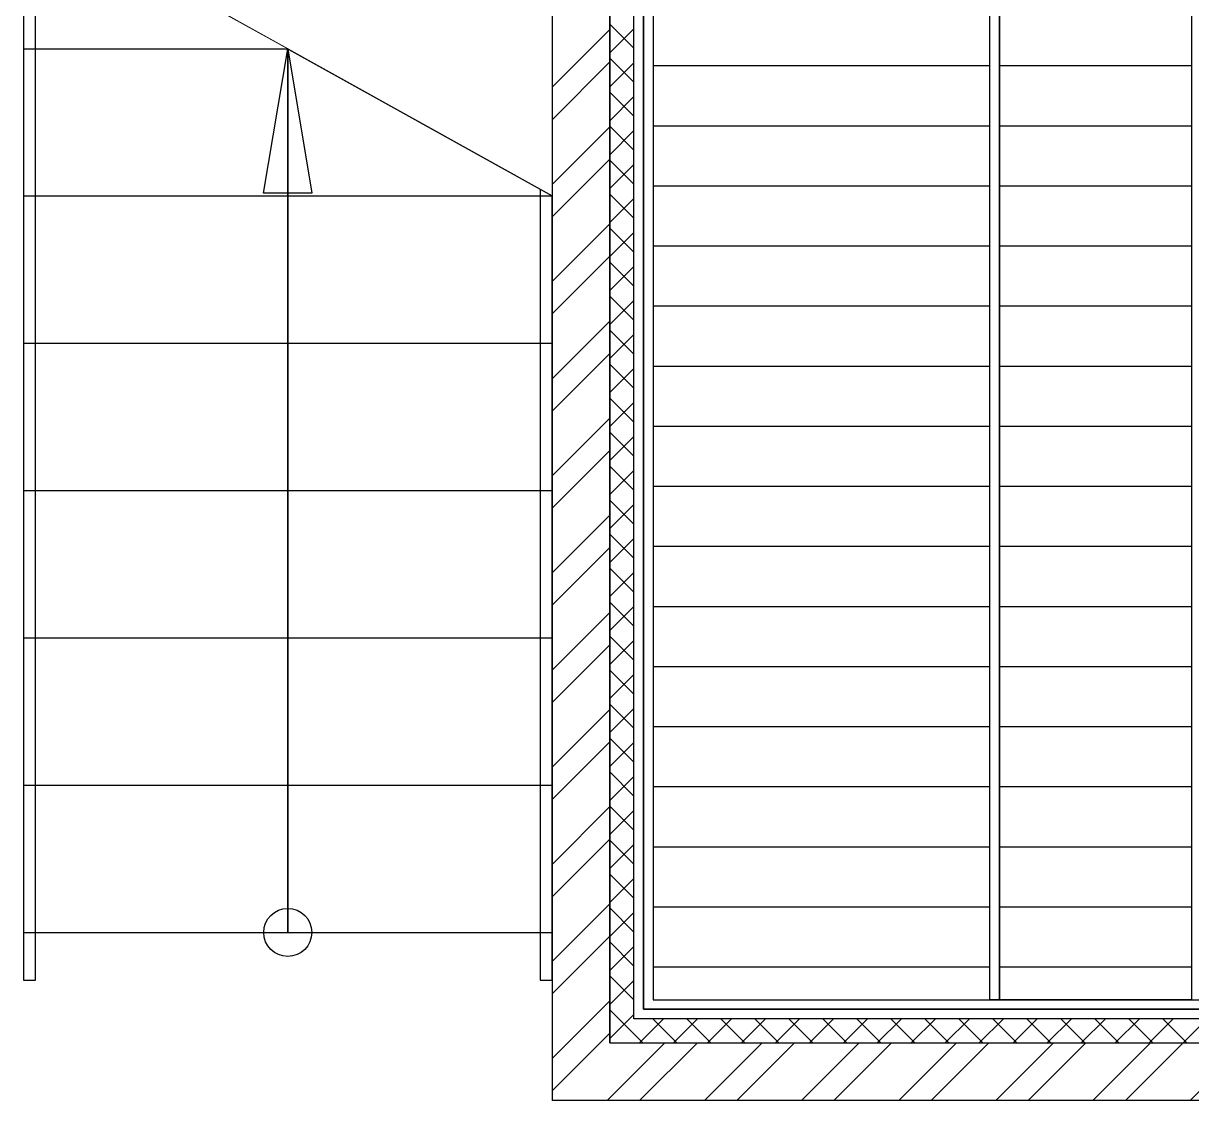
# Model space of a CAD drawing. Header units: millimetres. Extents: x 53645 to 137188, y 78097 to 135533.
# Drawn here: x 67101 to 69531, y 90253 to 92494 of the extents above; entities that cross this region are included whole.
import ezdxf

# ---------------------------------------------------------------- set-up
doc = ezdxf.new("R2010")
doc.units = ezdxf.units.MM
doc.set_wipeout_variables(frame=1)
pattern_1 = [(180, (92629.46, 33030.96), (-3e-14, -125), [])]

# ---------------------------------------------------------------- blocks, each defined once
blk = doc.blocks.new('3432')
h = blk.add_hatch()
h.set_pattern_fill('ANSI31', color=0, scale=1000, angle=135)
h.set_pattern_definition(pattern_1)
h.paths.add_polyline_path([(-10690.4, 5760), (-9990.4, 5760), (-9990.4, 7870), (-10690.4, 7870)])
h = blk.add_hatch()
h.set_pattern_fill('ANSI31', color=0, scale=1000, angle=135)
h.set_pattern_definition(pattern_1)
h.paths.add_polyline_path([(-9970.4, 5760), (-9970.4, 7870), (-9570.4, 7870), (-9570.4, 5760)])
at = {"color": 0}
for p, q in [((-12000.5, 5800.8), (-11975.5, 5800.8)), ((-10925.5, 5800.8), (-10900.5, 5800.8))]:
    blk.add_line(p, q, dxfattribs=at)
for points in [[(-10780.5, 5670), (-10780.5, 7960)], [(-10780.4, 7960), (-10780.4, 5670)], [(-10730.4, 5720), (-10730.4, 7910)], [(-10730.4, 5720), (-10730.4, 7910)], [(-10710.4, 5740), (-10710.4, 7890)], [(-10710.4, 7890), (-10710.4, 5740)], [(-10690.4, 7870), (-10690.4, 5760)], [(-10690.4, 5760), (-9990.4, 5760), (-9990.4, 7870), (-10690.4, 7870), (-10690.4, 5760)], [(-10730.4, 7739.3), (-10780.4, 7789.3)], [(-10780.4, 7730), (-10730.4, 7780)], [(-10730.4, 7668.6), (-10780.4, 7718.6)], [(-10780.4, 7659.3), (-10730.4, 7709.3)], [(-10730.4, 7597.9), (-10780.4, 7647.9)], [(-10780.4, 7588.6), (-10730.4, 7638.6)], [(-10730.4, 7527.2), (-10780.4, 7577.2)], [(-10780.4, 7517.9), (-10730.4, 7567.9)], [(-10730.4, 7456.4), (-10780.4, 7506.4)], [(-10780.4, 7447.2), (-10730.4, 7497.2)], [(-10730.4, 7385.7), (-10780.4, 7435.7)], [(-10780.4, 7376.5), (-10730.4, 7426.5)], [(-10730.4, 7315), (-10780.4, 7365)], [(-10780.4, 7305.8), (-10730.4, 7355.8)], [(-10730.4, 7244.3), (-10780.4, 7294.3)], [(-10780.4, 7235.1), (-10730.4, 7285.1)], [(-10730.4, 7173.6), (-10780.4, 7223.6)], [(-10780.4, 7164.3), (-10730.4, 7214.3)], [(-10730.4, 7102.9), (-10780.4, 7152.9)], [(-10780.4, 7093.6), (-10730.4, 7143.6)], [(-10730.4, 7032.2), (-10780.4, 7082.2)], [(-10780.4, 7022.9), (-10730.4, 7072.9)], [(-10730.4, 6961.5), (-10780.4, 7011.5)], [(-10780.4, 6952.2), (-10730.4, 7002.2)], [(-10730.4, 6890.8), (-10780.4, 6940.8)], [(-10780.4, 6881.5), (-10730.4, 6931.5)], [(-10730.4, 6820.1), (-10780.4, 6870.1)], [(-10780.4, 6810.8), (-10730.4, 6860.8)], [(-10730.4, 6749.3), (-10780.4, 6799.3)], [(-10780.4, 6740.1), (-10730.4, 6790.1)], [(-10730.4, 6678.6), (-10780.4, 6728.6)], [(-10780.4, 6669.4), (-10730.4, 6719.4)], [(-10730.4, 6607.9), (-10780.4, 6657.9)], [(-10780.4, 6598.7), (-10730.4, 6648.7)], [(-10730.4, 6537.2), (-10780.4, 6587.2)], [(-10780.4, 6528), (-10730.4, 6578)], [(-10730.4, 6466.5), (-10780.4, 6516.5)], [(-10780.4, 6457.2), (-10730.4, 6507.2)], [(-10730.4, 6395.8), (-10780.4, 6445.8)], [(-10780.4, 6386.5), (-10730.4, 6436.5)], [(-10730.4, 6325.1), (-10780.4, 6375.1)], [(-10780.4, 6315.8), (-10730.4, 6365.8)], [(-10730.4, 6254.4), (-10780.4, 6304.4)], [(-10780.4, 6245.1), (-10730.4, 6295.1)], [(-10730.4, 6183.7), (-10780.4, 6233.7)], [(-10780.4, 6174.4), (-10730.4, 6224.4)], [(-10730.4, 6112.9), (-10780.4, 6162.9)], [(-10780.4, 6103.7), (-10730.4, 6153.7)], [(-10730.4, 6042.2), (-10780.4, 6092.2)], [(-10780.4, 6033), (-10730.4, 6083)], [(-10730.4, 5971.5), (-10780.4, 6021.5)], [(-10780.4, 5962.3), (-10730.4, 6012.3)], [(-10730.4, 5900.8), (-10780.4, 5950.8)], [(-10780.4, 5891.6), (-10730.4, 5941.6)], [(-10730.4, 5830.1), (-10780.4, 5880.1)], [(-10780.4, 5820.8), (-10730.4, 5870.8)], [(-10730.4, 5759.4), (-10780.4, 5809.4)], [(-10780.4, 5750.1), (-10730.4, 5800.1)], [(-10690.4, 5760), (-8570.4, 5760)], [(-10900.5, 5637.5), (-10780.5, 5757.5)], [(-10746.1, 5704.3), (-10780.4, 5738.7)], [(-8570.4, 5740), (-10710.4, 5740)], [(-10710.4, 5740), (-8570.4, 5740)], [(-10780.4, 5679.4), (-10730.4, 5729.4)], [(-8570.4, 5720), (-10730.4, 5720)], [(-8570.4, 5720), (-10730.4, 5720)], [(-10719.2, 5670), (-10669.2, 5720)], [(-10641, 5670), (-10691, 5720)], [(-10648.5, 5670), (-10598.5, 5720)], [(-10570.3, 5670), (-10620.3, 5720)], [(-10577.7, 5670), (-10527.7, 5720)], [(-10499.6, 5670), (-10549.6, 5720)], [(-10507, 5670), (-10457, 5720)], [(-10428.9, 5670), (-10478.9, 5720)], [(-10436.3, 5670), (-10386.3, 5720)], [(-10358.2, 5670), (-10408.2, 5720)], [(-10365.6, 5670), (-10315.6, 5720)], [(-10287.5, 5670), (-10337.5, 5720)], [(-10294.9, 5670), (-10244.9, 5720)], [(-10216.8, 5670), (-10266.8, 5720)], [(-10224.2, 5670), (-10174.2, 5720)], [(-10146.1, 5670), (-10196.1, 5720)], [(-10153.5, 5670), (-10103.5, 5720)], [(-10075.4, 5670), (-10125.4, 5720)], [(-10082.8, 5670), (-10032.8, 5720)], [(-10004.6, 5670), (-10054.6, 5720)], [(-10012.1, 5670), (-9962.1, 5720)], [(-9933.9, 5670), (-9983.9, 5720)], [(-9941.4, 5670), (-9891.4, 5720)], [(-9863.2, 5670), (-9913.2, 5720)], [(-9870.6, 5670), (-9820.6, 5720)], [(-9792.5, 5670), (-9842.5, 5720)], [(-9799.9, 5670), (-9749.9, 5720)], [(-9721.8, 5670), (-9771.8, 5720)], [(-9729.2, 5670), (-9679.2, 5720)], [(-9651.1, 5670), (-9701.1, 5720)], [(-9658.5, 5670), (-9608.5, 5720)], [(-9580.4, 5670), (-9630.4, 5720)], [(-9587.8, 5670), (-9537.8, 5720)], [(-10900.5, 5570.2), (-10780.5, 5690.2)], [(-10711.8, 5670), (-10746.1, 5704.3)], [(-10786, 5550), (-10666, 5670)], [(-10780.5, 5670), (-10780.4, 5670)], [(-10780.4, 5670), (-10780.4, 5670)], [(-10780.4, 5670), (-8570.4, 5670)], [(-10780.4, 5670), (-8570.4, 5670)], [(-10718.6, 5550), (-10598.6, 5670)], [(-10583.9, 5550), (-10463.9, 5670)], [(-10516.5, 5550), (-10396.6, 5670)], [(-10381.8, 5550), (-10261.8, 5670)], [(-10314.5, 5550), (-10194.5, 5670)], [(-10179.8, 5550), (-10059.8, 5670)], [(-10112.4, 5550), (-9992.4, 5670)], [(-9977.7, 5550), (-9857.7, 5670)], [(-9910.4, 5550), (-9790.4, 5670)], [(-9775.7, 5550), (-9655.7, 5670)], [(-9708.3, 5550), (-9588.3, 5670)], [(-9573.6, 5550), (-9453.6, 5670)], [(-7850.5, 5550), (-10900.5, 5550)]]:
    blk.add_lwpolyline(points, dxfattribs=at)
for points in [[(-9990.4, 5760), (-9990.4, 7870), (-9970.4, 7870), (-9970.4, 5760)], [(-9970.4, 5760), (-9970.4, 7870), (-9570.4, 7870), (-9570.4, 5760)]]:
    blk.add_lwpolyline(points, close=True, dxfattribs=at)
blk.add_wipeout([(-12000.5, 5900), (-10900.5, 5900), (-10900.5, 6206.4), (-12000.5, 6206.4)], dxfattribs=at)
for p, q in [((-10900.5, 6206.4), (-12000.5, 6206.4)), ((-12000.5, 5900), (-10900.5, 5900)), ((-11975.5, 5800.8), (-11975.5, 5900)), ((-10925.5, 5900), (-10925.5, 5800.8))]:
    blk.add_line(p, q, dxfattribs=at)
for points in [[(-10900.5, 6041.6), (-10780.5, 6161.6)], [(-10900.5, 5974.3), (-10780.5, 6094.3)], [(-10900.5, 5839.6), (-10780.5, 5959.6)], [(-10900.5, 5772.2), (-10780.5, 5892.2)]]:
    blk.add_lwpolyline(points, dxfattribs=at)
blk.add_circle((-11450.5, 5900), 50, dxfattribs=at)
blk.add_wipeout([(-12000.5, 6206.4), (-10900.5, 6206.4), (-10900.5, 6512.8), (-12000.5, 6512.8)], dxfattribs=at)
for p, q in [((-10900.5, 6512.8), (-12000.5, 6512.8)), ((-12000.5, 6206.4), (-10900.5, 6206.4)), ((-11450.5, 5900), (-11450.5, 6206.4))]:
    blk.add_line(p, q, dxfattribs=at)
for points in [[(-10900.5, 6378.4), (-10780.5, 6498.4)], [(-10900.5, 6243.7), (-10780.5, 6363.7)], [(-10900.5, 6176.4), (-10780.5, 6296.4)]]:
    blk.add_lwpolyline(points, dxfattribs=at)
blk.add_wipeout([(-12000.5, 6512.8), (-10900.5, 6512.8), (-10900.5, 6819.2), (-12000.5, 6819.2)], dxfattribs=at)
for p, q in [((-10900.5, 6819.2), (-12000.5, 6819.2)), ((-12000.5, 6512.8), (-10900.5, 6512.8))]:
    blk.add_line(p, q, dxfattribs=at)
for points in [[(-11450.5, 6800), (-11450.5, 5900)], [(-10900.5, 6647.8), (-10780.5, 6767.8)], [(-10900.5, 6580.5), (-10780.5, 6700.5)], [(-10900.5, 6445.8), (-10780.5, 6565.8)]]:
    blk.add_lwpolyline(points, dxfattribs=at)
blk.add_wipeout([(-12000.5, 6819.2), (-10900.5, 6819.2), (-10900.5, 7125.6), (-12000.5, 7125.6)], dxfattribs=at)
for p, q in [((-10900.5, 7125.6), (-12000.5, 7125.6)), ((-12000.5, 6819.2), (-10900.5, 6819.2))]:
    blk.add_line(p, q, dxfattribs=at)
for points in [[(-10900.5, 6984.6), (-10780.5, 7104.6)], [(-10900.5, 6849.9), (-10780.5, 6969.9)], [(-10900.5, 6782.5), (-10780.5, 6902.5)]]:
    blk.add_lwpolyline(points, dxfattribs=at)
blk.add_wipeout([(-12000.5, 7125.6), (-10900.5, 7125.6), (-10900.5, 7432), (-12000.5, 7432)], dxfattribs=at)
for p, q in [((-10900.5, 7432), (-12000.5, 7432)), ((-12000.5, 7125.6), (-10900.5, 7125.6))]:
    blk.add_line(p, q, dxfattribs=at)
for points in [[(-10900.5, 7254), (-10780.5, 7374)], [(-10900.5, 7186.6), (-10780.5, 7306.6)], [(-10900.5, 7051.9), (-10780.5, 7171.9)]]:
    blk.add_lwpolyline(points, dxfattribs=at)
blk.add_wipeout([(-12000.5, 7432), (-10900.5, 7432), (-11450.5, 7738.4), (-12000.5, 7738.4)], dxfattribs=at)
for p, q in [((-11450.5, 7738.4), (-12000.5, 7738.4)), ((-11400.2, 7437.9), (-11500.7, 7437.9)), ((-10925.5, 7445.9), (-10925.5, 5900)), ((-12000.5, 7432), (-10900.5, 7432)), ((-10900.5, 5800.8), (-10900.5, 7432))]:
    blk.add_line(p, q, dxfattribs=at)
blk.add_lwpolyline([(-10900.5, 7388.7), (-10780.5, 7508.7)], dxfattribs=at)
blk.add_wipeout([(-10900.5, 7738.4), (-11245, 7738.4), (-10900.5, 7546.4)], dxfattribs=at)
for points in [[(-10900.5, 7590.7), (-10780.5, 7710.7)], [(-10900.5, 7456), (-10780.5, 7576)]]:
    blk.add_lwpolyline(points, dxfattribs=at)
blk.add_wipeout([(-12000.5, 7738.4), (-11450.5, 7738.4), (-12000.5, 8044.8)], dxfattribs=at)
for p, q in [((-12000.5, 8044.8), (-12000.5, 5800.8)), ((-12000.5, 8044.8), (-10900.5, 7432)), ((-11975.5, 5900), (-11975.5, 8030.8)), ((-12000.5, 7738.4), (-11450.5, 7738.4)), ((-11500.7, 7437.9), (-11450.5, 7738.4)), ((-11450.5, 6206.4), (-11450.5, 7738.4)), ((-11450.5, 7738.4), (-11400.2, 7437.9))]:
    blk.add_line(p, q, dxfattribs=at)
blk.add_lwpolyline([(-11450.5, 7738.4), (-11450.5, 6788.4)], dxfattribs=at)
blk.add_wipeout([(-11795, 8044.8), (-11245, 7738.4), (-10900.5, 7738.4), (-10900.5, 8044.8)], dxfattribs=at)
for points in [[(-10900.5, 8080), (-10900.5, 5550)], [(-10900.5, 7658.1), (-10780.5, 7778.1)]]:
    blk.add_lwpolyline(points, dxfattribs=at)

msp = doc.modelspace()

# ---------------------------------------------------------------- block references
msp.add_blockref('3432', (79101.6, 84702.8))

doc.saveas('drawing.dxf')
